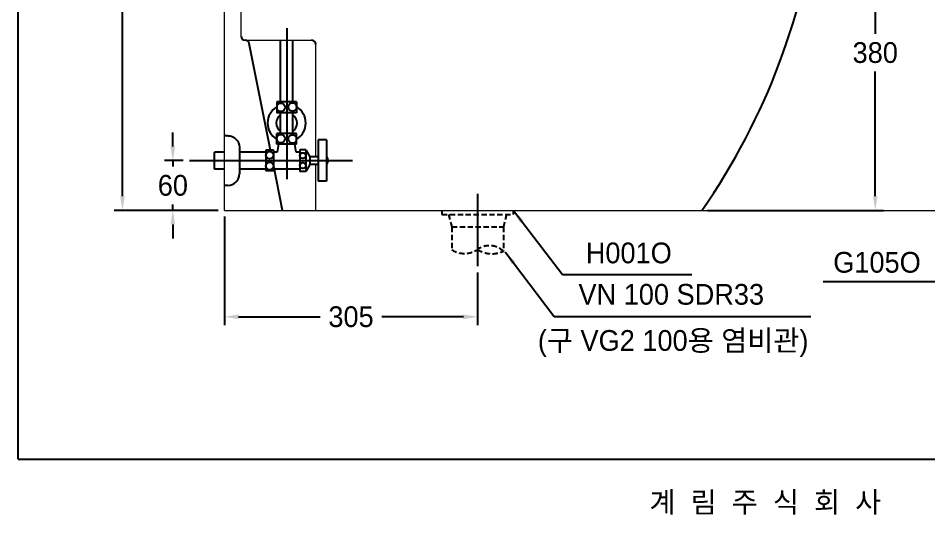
# Model space of a CAD drawing. Header units: millimetres. Extents: x 0 to 1800, y -67 to 2530.
# Drawn here: x 0 to 1097, y -67 to 532 of the extents above; entities that cross this region are included whole.
import ezdxf
from ezdxf.enums import TextEntityAlignment as Align
from ezdxf.lldxf.tags import DXFTag

# ---------------------------------------------------------------- set-up
doc = ezdxf.new("R2010")
doc.units = ezdxf.units.MM
doc.linetypes.add('DASHED2', pattern=[9.525, 6.35, -3.175])
for name, color, linetype in [('TEXT', 7, 'Continuous'), ('내부선 및 부속', 4, 'Continuous'), ('도각라인', 255, 'Continuous'), ('외형선', 3, 'Continuous'), ('점선', 6, 'DASHED2'), ('중심선', 1, 'DASHED'), ('치수선', 7, 'Continuous')]:
    doc.layers.add(name, color=color, linetype=linetype)
doc.styles.add('____', font='')
doc.styles.add('타이틀', font='H2GTRM.TTF', dxfattribs={"height": 25})
doc.styles.get('____').set_extended_font_data('굴림')
tags = doc.linetypes.add('DASHDOT', pattern=[70, 31, -13, 13, -13]).pattern_tags.tags
tags[10:11] = [DXFTag(74, 4), DXFTag(75, 0), DXFTag(340, '0'), DXFTag(46, 0.0), DXFTag(50, 0.0), DXFTag(44, 0.0), DXFTag(45, 0.0)]
tags[8:9] = [DXFTag(74, 4), DXFTag(75, 0), DXFTag(340, '0'), DXFTag(46, 0.0), DXFTag(50, 0.0), DXFTag(44, 0.0), DXFTag(45, 0.0)]
tags[6:7] = [DXFTag(74, 4), DXFTag(75, 0), DXFTag(340, '0'), DXFTag(46, 0.0), DXFTag(50, 0.0), DXFTag(44, 0.0), DXFTag(45, 0.0)]
tags[4:5] = [DXFTag(74, 4), DXFTag(75, 0), DXFTag(340, '0'), DXFTag(46, 0.0), DXFTag(50, 0.0), DXFTag(44, 0.0), DXFTag(45, 0.0)]
tags = doc.linetypes.add('DASHED', pattern=[25.72, 12.86, -12.86]).pattern_tags.tags
tags[6:7] = [DXFTag(74, 4), DXFTag(75, 0), DXFTag(340, '0'), DXFTag(46, 0.0), DXFTag(50, 0.0), DXFTag(44, 0.0), DXFTag(45, 0.0)]
tags[4:5] = [DXFTag(74, 4), DXFTag(75, 0), DXFTag(340, '0'), DXFTag(46, 0.0), DXFTag(50, 0.0), DXFTag(44, 0.0), DXFTag(45, 0.0)]
doc.dimstyles.new('MSADIM', dxfattribs={"dimtxt": 33, "dimasz": 17, "dimexe": 10, "dimexo": 7.5, "dimgap": 10, "dimtad": 0, "dimtih": 1, "dimtoh": 1, "dimdec": 0, "dimzin": 1, "dimdsep": 46, "dimtxsty": '____', "dimcen": 11.25, "dimadec": 0, "dimazin": 0, "dimtfac": 1, "dimtdec": 0, "dimtix": 1, "dimtmove": 0, "dimatfit": 3, "dimfxl": 0, "dimtolj": 1, "dimtzin": 1, "dimarcsym": 0})

# ---------------------------------------------------------------- blocks, each defined once
blk = doc.blocks.new('*D38')
at = {"layer": '치수선', "color": 0, "linetype": 'Continuous', "lineweight": -2}
for p, q in [((965.9, 680), (1042.4, 680)), ((1032.4, 663), (1032.4, 512.8)), ((1032.4, 317), (1032.4, 467.2)), ((830.4, 300), (1042.4, 300))]:
    blk.add_line(p, q, dxfattribs=at)
at = {"layer": '치수선', "color": 0, "linetype": 'Continuous'}
for points in [[(1029.6, 663), (1035.2, 663), (1032.4, 680)], [(1029.6, 317), (1035.2, 317), (1032.4, 300)]]:
    blk.add_solid(points, dxfattribs=at)
at = {"layer": '치수선', "color": 0, "linetype": 'Continuous', "insert": (1032.4, 490), "char_height": 25, "attachment_point": 5, "style": '____'}
blk.add_mtext('\\A1;380', dxfattribs=at)
blk = doc.blocks.new('*D39')
at = {"layer": '치수선', "color": 0, "linetype": 'Continuous', "lineweight": -2}
for p, q in [((436.5, 823), (115.6, 823)), ((125.6, 806), (125.6, 584.3)), ((125.6, 317), (125.6, 538.7)), ((240.9, 300), (115.6, 300))]:
    blk.add_line(p, q, dxfattribs=at)
at = {"layer": '치수선', "color": 0, "linetype": 'Continuous'}
for points in [[(122.8, 806), (128.4, 806), (125.6, 823)], [(122.8, 317), (128.4, 317), (125.6, 300)]]:
    blk.add_solid(points, dxfattribs=at)
at = {"layer": '치수선', "color": 0, "linetype": 'Continuous', "insert": (125.6, 561.5), "char_height": 25, "attachment_point": 5, "style": '____'}
blk.add_mtext('\\A1;530', dxfattribs=at)
blk = doc.blocks.new('*D35')
at = {"layer": '치수선', "color": 0, "linetype": 'Continuous', "lineweight": -2}
for p, q in [((186.3, 377), (186.3, 394)), ((198.9, 360), (176.3, 360)), ((186.3, 360), (186.3, 352.8)), ((186.3, 300), (186.3, 307.2)), ((240.9, 300), (176.3, 300)), ((186.3, 283), (186.3, 266))]:
    blk.add_line(p, q, dxfattribs=at)
at = {"layer": '치수선', "color": 0, "linetype": 'Continuous'}
for points in [[(183.4, 377), (189.1, 377), (186.3, 360)], [(183.4, 283), (189.1, 283), (186.3, 300)]]:
    blk.add_solid(points, dxfattribs=at)
at = {"layer": '치수선', "color": 0, "linetype": 'Continuous', "insert": (186.3, 330), "char_height": 25, "attachment_point": 5, "style": '____'}
blk.add_mtext('\\A1;60', dxfattribs=at)
blk = doc.blocks.new('*D36')
at = {"layer": '치수선', "color": 0, "linetype": 'Continuous', "lineweight": -2}
for p, q in [((248.4, 292.5), (248.4, 161.7)), ((553.4, 225.3), (553.4, 161.7)), ((265.4, 171.7), (363.6, 171.7)), ((536.4, 171.7), (438.2, 171.7))]:
    blk.add_line(p, q, dxfattribs=at)
at = {"layer": '치수선', "color": 0, "linetype": 'Continuous'}
for points in [[(265.4, 174.5), (265.4, 168.8), (248.4, 171.7)], [(536.4, 174.5), (536.4, 168.8), (553.4, 171.7)]]:
    blk.add_solid(points, dxfattribs=at)
at = {"layer": '치수선', "color": 0, "linetype": 'Continuous', "insert": (400.9, 171.7), "char_height": 25, "attachment_point": 5, "style": '____'}
blk.add_mtext('\\A1;305', dxfattribs=at)

msp = doc.modelspace()

# ---------------------------------------------------------------- linework, layer by layer
at = {"layer": '내부선 및 부속', "lineweight": 18}
for p, q in [((273.4, 505), (353.4, 505)), ((358.4, 364.7), (358.4, 500)), ((358.4, 300), (358.4, 355.2))]:
    msp.add_line(p, q, dxfattribs=at)
at = {"layer": '내부선 및 부속', "linetype": 'Continuous'}
for p, q in [((315.9, 430.7), (315.9, 505)), ((330.9, 430.7), (330.9, 505)), ((311.4, 430.7), (311.4, 417.7)), ((335.4, 430.7), (311.4, 430.7)), ((335.4, 430.7), (335.4, 417.7)), ((335.4, 417.7), (311.4, 417.7)), ((333.9, 417.7), (312.9, 417.7)), ((315.9, 392.7), (315.9, 417.7)), ((330.9, 392.7), (330.9, 417.7)), ((252.4, 390), (248.4, 390)), ((335.4, 392.7), (311.4, 392.7)), ((311.4, 379.7), (311.4, 392.7)), ((335.4, 379.7), (335.4, 392.7)), ((361.4, 385), (361.4, 335)), ((371.4, 385), (361.4, 385)), ((371.4, 385), (371.4, 335)), ((266.4, 376), (266.4, 344)), ((335.4, 379.7), (311.4, 379.7)), ((313.4, 379.7), (311.9, 370.2)), ((334.9, 370.2), (333.4, 379.7)), ((346.4, 373), (339.4, 373)), ((339.4, 373), (339.4, 347)), ((346.4, 373), (346.4, 347)), ((346.4, 373), (351.4, 364.7)), ((236.4, 349.7), (236.4, 370.2)), ((248.4, 370.2), (236.4, 370.2)), ((298.4, 370.2), (266.4, 370.2)), ((298.4, 372.5), (298.4, 347.5)), ((307.4, 372.5), (298.4, 372.5)), ((307.4, 372.5), (307.4, 347.5)), ((311.9, 370.2), (307.4, 370.2)), ((339.4, 370.2), (334.9, 370.2)), ((351.4, 364.7), (351.4, 355.2)), ((361.4, 364.7), (351.4, 364.7)), ((351.4, 355.2), (346.4, 347)), ((361.4, 355.2), (351.4, 355.2)), ((248.4, 349.7), (236.4, 349.7)), ((298.4, 349.7), (266.4, 349.7)), ((307.4, 347.5), (298.4, 347.5)), ((339.4, 349.7), (307.4, 349.7)), ((346.4, 347), (339.4, 347)), ((252.4, 330), (248.4, 330)), ((371.4, 335), (361.4, 335))]:
    msp.add_line(p, q, dxfattribs=at)
at = {"layer": '내부선 및 부속', "linetype": 'Continuous', "flags": 128}
for points in [[(252.4, 390, -0.414214), (266.4, 376)], [(371.4, 364.5, -0.31563), (371.4, 355.5)]]:
    msp.add_lwpolyline(points, format="xyb", dxfattribs=at)
at = {"layer": '내부선 및 부속', "linetype": 'Continuous'}
for centre, radius in [((316.4, 424.1), 5), ((330.4, 424.4), 5), ((316.4, 386.4), 5), ((330.4, 386.1), 5), ((302.9, 366.5), 4.5), ((342.9, 366), 3.5), ((302.9, 353.5), 4.5), ((342.9, 354), 3.5)]:
    msp.add_circle(centre, radius, dxfattribs=at)
at = {"layer": '내부선 및 부속'}
msp.add_arc((353.4, 500), 5, 0, 90, dxfattribs=at)
at = {"layer": '내부선 및 부속', "linetype": 'Continuous'}
for centre, radius, start, end in [((323.4, 405.2), 23, 121.4489, 238.551), ((323.4, 405.2), 23, 301.449, 58.551), ((323.4, 405.2), 12.5, 126.8699, 233.1301), ((323.4, 405.2), 12.5, 306.8699, 53.1301), ((252.4, 344), 14, 270, 360)]:
    msp.add_arc(centre, radius, start, end, dxfattribs=at)
at = {"layer": '도각라인', "color": 7}
for q in [(0, 2530), (1800, 0)]:
    msp.add_line((0, 0), q, dxfattribs=at)
at = {"layer": '외형선', "lineweight": 18}
for p, q in [((248.4, 300), (248.4, 940.5)), ((268.4, 510), (268.4, 670)), ((248.4, 300), (1299, 300))]:
    msp.add_line(p, q, dxfattribs=at)
at = {"layer": '외형선'}
for p, q in [((303.9, 372.5), (278.3, 501)), ((318.4, 300), (307.4, 355.1))]:
    msp.add_line(p, q, dxfattribs=at)
for centre, radius, start, end in [((167.8, 758.2), 800, 325.0565, 353.9917), ((273.4, 510), 5, 180, 270), ((273.4, 500), 5, 11.2559, 90)]:
    msp.add_arc(centre, radius, start, end, dxfattribs=at)
at = {"layer": '점선'}
for p, q in [((510.4, 300), (510.4, 295)), ((596.4, 300), (596.4, 295)), ((510.4, 295), (596.4, 295)), ((518.4, 295), (522.4, 280)), ((588.4, 295), (584.4, 280)), ((522.4, 280), (584.4, 280)), ((522.4, 280), (522.4, 252.5)), ((584.4, 280), (584.4, 250.7))]:
    msp.add_line(p, q, dxfattribs=at)
for centre, radius, start, end in [((537.7, 276.1), 28.1, 237.1476, 305.6288), ((570.8, 279.8), 32.1, 237.1903, 295.1018), ((567.6, 233), 24.4, 46.5379, 123.8822)]:
    msp.add_arc(centre, radius, start, end, dxfattribs=at)
at = {"layer": '중심선', "linetype": 'DASHDOT'}
for p, q in [((323.4, 519.7), (323.4, 337.5)), ((206.4, 360), (402.8, 360)), ((553.4, 320), (553.4, 232.8))]:
    msp.add_line(p, q, dxfattribs=at)
at = {"layer": '치수선', "linetype": 'Continuous'}
for p, q in [((672.6, 222.5), (811.5, 222.5)), ((1108.1, 213.8), (969.7, 213.8)), ((662.6, 172.2), (954.9, 172.2))]:
    msp.add_line(p, q, dxfattribs=at)

# ---------------------------------------------------------------- texts
at = {"layer": 'TEXT', "style": '타이틀'}
msp.add_text('계  림  주  식  회  사', height=25, dxfattribs=at).set_placement((900, -51.7), align=Align.MIDDLE_CENTER)
at = {"layer": 'TEXT', "char_height": 25, "attachment_point": 1, "line_spacing_factor": 0.963855, "style": '타이틀'}
for s, insert, width in [('\\A1; H001O', (674.6, 261.2), 361.787), ('\\A1; G105O', (972.7, 249.9), 248.993), ('\\A1;VN 100 SDR33', (674.9, 211.3), 379.657), ('\\A1;(구 VG2 100{\\fGulim|b0|i0|c129|p50;용 염비관)}', (626, 155.7), 379.657)]:
    msp.add_mtext(s, dxfattribs=dict(at, insert=insert, width=width))

# ---------------------------------------------------------------- dimensions: what is measured, and where the dimension line sits
at = {"layer": '치수선', "linetype": 'Continuous'}
dim = msp.add_linear_dim(base=(125.6, 300), p1=(444, 823), p2=(248.4, 300), angle=90, text='530', dimstyle='MSADIM', override={"dimtxt": 25}, dxfattribs=at)
dim.commit()
dim.dimension.update_dxf_attribs({"geometry": '*D39', "text_midpoint": (125.6, 561.5)})
for base, p1, p2, picture, middle in [((1032.4, 680), (822.9, 300), (958.4, 680), '*D38', (1032.4, 490)), ((186.3, 300), (206.4, 360), (248.4, 300), '*D35', (186.3, 330))]:
    dim = msp.add_linear_dim(base=base, p1=p1, p2=p2, angle=90, dimstyle='MSADIM', override={"dimtxt": 25}, dxfattribs=at)
    dim.commit()
    dim.dimension.update_dxf_attribs({"geometry": picture, "text_midpoint": middle})
dim = msp.add_linear_dim(base=(553.4, 171.7), p1=(248.4, 300), p2=(553.4, 232.8), dimstyle='MSADIM', override={"dimtxt": 25}, dxfattribs=at)
dim.commit()
dim.dimension.update_dxf_attribs({"geometry": '*D36', "text_midpoint": (400.9, 171.7)})

# ---------------------------------------------------------------- leaders
for points, override in [([(596.5, 300), (655.6, 222.5), (672.6, 222.5)], {"dimtxt": 30}), ([(586.4, 250.1), (645.6, 172.2), (662.6, 172.2)], {"dimtxt": 25})]:
    msp.add_leader(points, dimstyle='MSADIM', override=override, dxfattribs=at)

doc.saveas('drawing.dxf')
